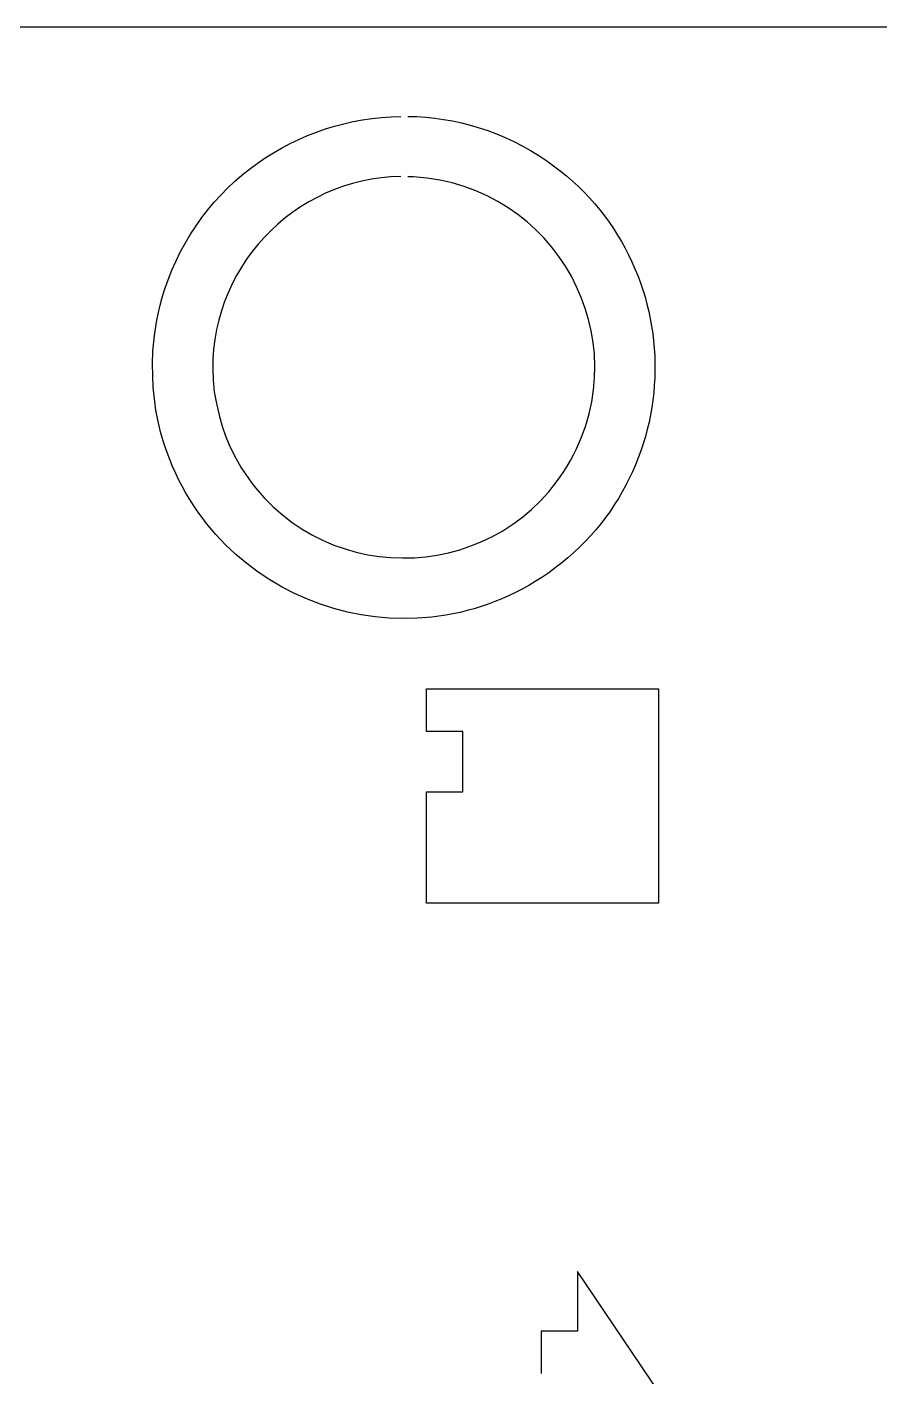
# Model space of a CAD drawing. Extents: x 279 to 859, y 491 to 871.
# Drawn here: x 507 to 567.8, y 584.8 to 681 of the extents above; entities that cross this region are included whole.
import ezdxf

# ---------------------------------------------------------------- set-up
doc = ezdxf.new("R2010")
doc.units = 0
doc.layers.get('0').update_dxf_attribs({"linetype": 'CONTINUOUS'})

msp = doc.modelspace()

# ---------------------------------------------------------------- linework, layer by layer
at = {"color": 7}
msp.add_line((858.559376, 681.005032), (278.559376, 681.005032), dxfattribs=at)
at = {"color": 3}
for p, q in [((529.618902, 674.114572), (530.283831, 674.265501)), ((530.283831, 674.265501), (530.954398, 674.391469)), ((530.954398, 674.391469), (531.629828, 674.492216)), ((531.629828, 674.492216), (532.309346, 674.567482)), ((532.309346, 674.567482), (532.992178, 674.617006)), ((532.992178, 674.617006), (533.677548, 674.640528)), ((534.177548, 674.641128), (534.81471, 674.621647)), ((534.81471, 674.621647), (535.452285, 674.579264)), ((535.452285, 674.579264), (536.089657, 674.513774)), ((536.089657, 674.513774), (536.726212, 674.424969)), ((536.726212, 674.424969), (537.361333, 674.312644)), ((537.361333, 674.312644), (537.994404, 674.176591)), ((537.994404, 674.176591), (538.62481, 674.016605)), ((526.405951, 672.994629), (527.031066, 673.266456)), ((527.031066, 673.266456), (527.665694, 673.514625)), ((527.665694, 673.514625), (528.309059, 673.738874)), ((528.309059, 673.738874), (528.960387, 673.938943)), ((528.960387, 673.938943), (529.618902, 674.114572)), ((538.62481, 674.016605), (539.251935, 673.832478)), ((539.251935, 673.832478), (539.875164, 673.624005)), ((539.875164, 673.624005), (540.493881, 673.390978)), ((540.493881, 673.390978), (541.10747, 673.133191)), ((524.595431, 672.039795), (525.187359, 672.381038)), ((525.187359, 672.381038), (525.791124, 672.699403)), ((525.791124, 672.699403), (526.405951, 672.994629)), ((541.10747, 673.133191), (541.715315, 672.850438)), ((541.715315, 672.850438), (542.316801, 672.542511)), ((542.316801, 672.542511), (542.911313, 672.209205)), ((522.898418, 670.881401), (523.450185, 671.289716)), ((523.450185, 671.289716), (524.016115, 671.675934)), ((524.016115, 671.675934), (524.595431, 672.039795)), ((542.911313, 672.209205), (543.498233, 671.850313)), ((543.498233, 671.850313), (544.076948, 671.465628)), ((544.076948, 671.465628), (544.557516, 671.121554)), ((521.840469, 669.99952), (522.361588, 670.451248)), ((522.361588, 670.451248), (522.898418, 670.881401)), ((544.557516, 671.121554), (545.022553, 670.765729)), ((545.022553, 670.765729), (545.472064, 670.39854)), ((545.472064, 670.39854), (545.906055, 670.020372)), ((520.848465, 669.032374), (521.335836, 669.526475)), ((521.335836, 669.526475), (521.840469, 669.99952)), ((545.906055, 670.020372), (546.324529, 669.631609)), ((546.324529, 669.631609), (546.727491, 669.232636)), ((519.928606, 667.982046), (520.37913, 668.517478)), ((520.37913, 668.517478), (520.848465, 669.032374)), ((546.727491, 669.232636), (547.114946, 668.823839)), ((547.114946, 668.823839), (547.486899, 668.405603)), ((547.486899, 668.405603), (547.843355, 667.978312)), ((519.087091, 666.850618), (519.497668, 667.426339)), ((519.497668, 667.426339), (519.928606, 667.982046)), ((547.843355, 667.978312), (548.184318, 667.542351)), ((548.184318, 667.542351), (548.509792, 667.098106)), ((518.69765, 666.255143), (519.087091, 666.850618)), ((548.509792, 667.098106), (548.819783, 666.645961)), ((548.819783, 666.645961), (549.114295, 666.186302)), ((517.985275, 665.00597), (518.33012, 665.640173)), ((518.33012, 665.640173), (518.69765, 666.255143)), ((549.114295, 666.186302), (549.393332, 665.719513)), ((549.393332, 665.719513), (549.656901, 665.245979)), ((517.66389, 664.352794), (517.985275, 665.00597)), ((549.656901, 665.245979), (549.905004, 664.766086)), ((549.905004, 664.766086), (550.137648, 664.280219)), ((517.094602, 662.990563), (517.366741, 663.680905)), ((517.366741, 663.680905), (517.66389, 664.352794)), ((550.137648, 664.280219), (550.354836, 663.788761)), ((550.354836, 663.788761), (550.556573, 663.292099)), ((516.848248, 662.282028), (517.094602, 662.990563)), ((550.556573, 663.292099), (550.742864, 662.790617)), ((550.742864, 662.790617), (550.913714, 662.284701)), ((516.539878, 661.200153), (516.683505, 661.741016)), ((516.683505, 661.741016), (516.848248, 662.282028)), ((550.913714, 662.284701), (551.069127, 661.774735)), ((551.069127, 661.774735), (551.209108, 661.261104)), ((516.41542, 660.658428), (516.539878, 661.200153)), ((551.209108, 661.261104), (551.333662, 660.744194)), ((551.333662, 660.744194), (551.442793, 660.224389)), ((516.137599, 659.017953), (516.308185, 660.114828)), ((516.308185, 660.114828), (516.41542, 660.658428)), ((551.442793, 660.224389), (551.536507, 659.702074)), ((516.012548, 657.901428), (516.137599, 659.017953)), ((551.536507, 659.702074), (551.614807, 659.177635)), ((551.614807, 659.177635), (551.677698, 658.651455)), ((515.995817, 657.016635), (516.012548, 657.901428)), ((551.677698, 658.651455), (551.725186, 658.123921)), ((551.725186, 658.123921), (551.757275, 657.595418)), ((516.005342, 656.165533), (515.995817, 657.016635)), ((551.757275, 657.595418), (551.773969, 657.066329)), ((551.773969, 657.066329), (551.775273, 656.537041)), ((516.045307, 655.33842), (516.005342, 656.165533)), ((551.761192, 656.007938), (551.731731, 655.479405)), ((551.775273, 656.537041), (551.761192, 656.007938)), ((516.119898, 654.525591), (516.045307, 655.33842)), ((551.686894, 654.951828), (551.626686, 654.42559)), ((551.731731, 655.479405), (551.686894, 654.951828)), ((516.233302, 653.717342), (516.119898, 654.525591)), ((551.626686, 654.42559), (551.551111, 653.901078)), ((516.389704, 652.903968), (516.233302, 653.717342)), ((551.460175, 653.378676), (551.353882, 652.858769)), ((551.551111, 653.901078), (551.460175, 653.378676)), ((516.593291, 652.075765), (516.389704, 652.903968)), ((516.848248, 651.223028), (516.593291, 652.075765)), ((551.232237, 652.341743), (551.095244, 651.827981)), ((551.353882, 652.858769), (551.232237, 652.341743)), ((517.025713, 650.703295), (516.848248, 651.223028)), ((550.942908, 651.31787), (550.775234, 650.811794)), ((551.095244, 651.827981), (550.942908, 651.31787)), ((517.217161, 650.193161), (517.025713, 650.703295)), ((517.422289, 649.692736), (517.217161, 650.193161)), ((550.592226, 650.310138), (550.39389, 649.813287)), ((550.775234, 650.811794), (550.592226, 650.310138)), ((517.640791, 649.202127), (517.422289, 649.692736)), ((517.872364, 648.721441), (517.640791, 649.202127)), ((550.180229, 649.321626), (549.951249, 648.83554)), ((550.39389, 649.813287), (550.180229, 649.321626)), ((518.116703, 648.250787), (517.872364, 648.721441)), ((518.373504, 647.790271), (518.116703, 648.250787)), ((549.706954, 648.355414), (549.447349, 647.881634)), ((549.951249, 648.83554), (549.706954, 648.355414)), ((518.642463, 647.340001), (518.373504, 647.790271)), ((518.923275, 646.900085), (518.642463, 647.340001)), ((549.172439, 647.414583), (548.882227, 646.954648)), ((549.447349, 647.881634), (549.172439, 647.414583)), ((519.215637, 646.470631), (518.923275, 646.900085)), ((519.519243, 646.051746), (519.215637, 646.470631)), ((548.57672, 646.502212), (548.255922, 646.057662)), ((548.882227, 646.954648), (548.57672, 646.502212)), ((519.83379, 645.643537), (519.519243, 646.051746)), ((520.494489, 644.859581), (519.83379, 645.643537)), ((547.919836, 645.621382), (547.568469, 645.193757)), ((548.255922, 646.057662), (547.919836, 645.621382)), ((521.195299, 644.119622), (520.494489, 644.859581)), ((546.819907, 644.366011), (546.422722, 643.966661)), ((547.201824, 644.775171), (546.819907, 644.366011)), ((547.568469, 645.193757), (547.201824, 644.775171)), ((521.933787, 643.424522), (521.195299, 644.119622)), ((522.707517, 642.775142), (521.933787, 643.424522)), ((546.010274, 643.577505), (545.582567, 643.19893)), ((546.422722, 643.966661), (546.010274, 643.577505)), ((523.514056, 642.172342), (522.707517, 642.775142)), ((544.681396, 642.475059), (544.207942, 642.130534)), ((545.139606, 642.83132), (544.681396, 642.475059)), ((545.582567, 643.19893), (545.139606, 642.83132)), ((524.35097, 641.616984), (523.514056, 642.172342)), ((525.215823, 641.109927), (524.35097, 641.616984)), ((543.255076, 641.502874), (542.786023, 641.223891)), ((543.719248, 641.798128), (543.255076, 641.502874)), ((544.207942, 642.130534), (543.719248, 641.798128)), ((526.106184, 640.652034), (525.215823, 641.109927)), ((527.019616, 640.244164), (526.106184, 640.652034)), ((541.834488, 640.714311), (541.352616, 640.483499)), ((542.312392, 640.961073), (541.834488, 640.714311)), ((542.786023, 641.223891), (542.312392, 640.961073)), ((527.953685, 639.887178), (527.019616, 640.244164)), ((528.905959, 639.581938), (527.953685, 639.887178)), ((529.874002, 639.329304), (528.905959, 639.581938)), ((538.894371, 639.564909), (538.395076, 639.427532)), ((539.391523, 639.717589), (538.894371, 639.564909)), ((539.886228, 639.885681), (539.391523, 639.717589)), ((540.378181, 640.069291), (539.886228, 639.885681)), ((540.867079, 640.268528), (540.378181, 640.069291)), ((541.352616, 640.483499), (540.867079, 640.268528)), ((530.85538, 639.130137), (529.874002, 639.329304)), ((531.847659, 638.985298), (530.85538, 639.130137)), ((532.848405, 638.895647), (531.847659, 638.985298)), ((533.855184, 638.862046), (532.848405, 638.895647)), ((534.865561, 638.885355), (533.855184, 638.862046)), ((535.877103, 638.966435), (534.865561, 638.885355)), ((536.887374, 639.106146), (535.877103, 638.966435)), ((537.893942, 639.305351), (536.887374, 639.106146)), ((538.395076, 639.427532), (537.893942, 639.305351)), ((535.508737, 630.821497), (535.508737, 633.845997)), ((535.508737, 633.845997), (552.019337, 633.845997)), ((552.019337, 633.845997), (552.019337, 618.599997)), ((538.088537, 630.822697), (535.508737, 630.821497)), ((538.092837, 626.522997), (538.088537, 630.822697)), ((535.508537, 618.600197), (535.512937, 626.521697)), ((535.512937, 626.521697), (538.092837, 626.522997)), ((552.019337, 618.599997), (535.508537, 618.600197)), ((554.240798, 580.557138), (546.256998, 592.352138)), ((546.256998, 592.352138), (546.256998, 588.108138)), ((546.256998, 588.108138), (543.676698, 588.108138)), ((543.676698, 588.108138), (543.676698, 585.084638))]:
    msp.add_line(p, q, dxfattribs=at)
at = {"color": 5}
for p, q in [((532.969772, 670.321551), (532.270724, 670.259173)), ((533.677548, 670.346928), (532.969772, 670.321551)), ((534.585648, 670.324428), (534.177548, 670.342128)), ((535.061194, 670.28881), (534.585648, 670.324428)), ((528.941323, 669.425436), (528.315599, 669.160947)), ((529.581763, 669.658607), (528.941323, 669.425436)), ((530.235921, 669.859513), (529.581763, 669.658607)), ((530.9028, 670.027207), (530.235921, 669.859513)), ((531.5814, 670.160743), (530.9028, 670.027207)), ((532.270724, 670.259173), (531.5814, 670.160743)), ((535.530145, 670.238332), (535.061194, 670.28881)), ((535.992359, 670.173283), (535.530145, 670.238332)), ((536.447693, 670.093952), (535.992359, 670.173283)), ((536.896004, 670.000629), (536.447693, 670.093952)), ((537.337148, 669.893602), (536.896004, 670.000629)), ((538.197365, 669.639594), (537.337148, 669.893602)), ((539.027201, 669.334241), (538.197365, 669.639594)), ((527.112296, 668.541804), (526.536713, 668.189043)), ((527.705591, 668.866088), (527.112296, 668.541804)), ((528.315599, 669.160947), (527.705591, 668.866088)), ((539.825512, 668.979854), (539.027201, 669.334241)), ((540.591153, 668.578746), (539.825512, 668.979854)), ((541.322981, 668.13323), (540.591153, 668.578746)), ((525.979839, 667.808753), (525.442674, 667.401879)), ((526.536713, 668.189043), (525.979839, 667.808753)), ((542.019851, 667.645618), (541.322981, 668.13323)), ((542.68062, 667.118223), (542.019851, 667.645618)), ((524.431461, 666.51217), (523.95941, 666.031228)), ((524.926215, 666.969369), (524.431461, 666.51217)), ((525.442674, 667.401879), (524.926215, 666.969369)), ((543.304143, 666.553356), (542.68062, 667.118223)), ((543.889277, 665.953331), (543.304143, 666.553356)), ((523.511061, 665.527492), (523.087412, 665.001907)), ((523.95941, 666.031228), (523.511061, 665.527492)), ((544.434877, 665.320459), (543.889277, 665.953331)), ((523.087412, 665.001907), (522.68946, 664.45542)), ((544.939799, 664.657054), (544.434877, 665.320459)), ((545.4029, 663.965427), (544.939799, 664.657054)), ((522.318205, 663.888979), (521.974645, 663.303531)), ((522.68946, 664.45542), (522.318205, 663.888979)), ((545.823035, 663.247891), (545.4029, 663.965427)), ((521.659777, 662.700022), (521.374601, 662.079399)), ((521.974645, 663.303531), (521.659777, 662.700022)), ((546.199061, 662.506759), (545.823035, 663.247891)), ((521.374601, 662.079399), (521.120115, 661.44261)), ((546.529833, 661.744342), (546.199061, 662.506759)), ((546.814207, 660.962954), (546.529833, 661.744342)), ((520.897317, 660.790601), (520.707204, 660.124319)), ((521.120115, 661.44261), (520.897317, 660.790601)), ((547.05104, 660.164906), (546.814207, 660.962954)), ((520.707204, 660.124319), (520.550777, 659.444711)), ((547.239186, 659.352511), (547.05104, 660.164906)), ((520.550777, 659.444711), (520.429032, 658.752725)), ((547.377503, 658.528082), (547.239186, 659.352511)), ((520.342969, 658.049306), (520.293584, 657.335403)), ((520.429032, 658.752725), (520.342969, 658.049306)), ((547.464846, 657.693931), (547.377503, 658.528082)), ((520.293584, 657.335403), (520.281878, 656.611961)), ((547.500071, 656.852371), (547.464846, 657.693931)), ((547.482035, 656.005713), (547.500071, 656.852371)), ((520.281878, 656.611961), (520.308848, 655.879928)), ((547.409592, 655.15627), (547.482035, 656.005713)), ((520.308848, 655.879928), (520.390548, 655.021828)), ((520.390548, 655.021828), (520.543393, 654.174478)), ((547.2816, 654.306355), (547.409592, 655.15627)), ((520.543393, 654.174478), (520.72891, 653.359585)), ((547.096913, 653.45828), (547.2816, 654.306355)), ((520.72891, 653.359585), (520.951796, 652.572394)), ((546.854389, 652.614357), (547.096913, 653.45828)), ((520.951796, 652.572394), (521.216748, 651.808153)), ((546.552883, 651.7769), (546.854389, 652.614357)), ((521.216748, 651.808153), (521.528462, 651.06211)), ((546.19125, 650.948219), (546.552883, 651.7769)), ((521.528462, 651.06211), (521.891635, 650.32951)), ((521.891635, 650.32951), (522.310965, 649.6056)), ((545.534747, 649.728668), (545.768348, 650.130628)), ((545.768348, 650.130628), (545.987529, 650.537893)), ((545.987529, 650.537893), (546.19125, 650.948219)), ((522.310965, 649.6056), (522.791148, 648.885628)), ((545.036051, 648.960112), (545.290541, 649.33849)), ((545.290541, 649.33849), (545.534747, 649.728668)), ((522.791148, 648.885628), (523.066956, 648.511203)), ((523.066956, 648.511203), (523.352029, 648.149642)), ((544.21408, 647.895948), (544.771597, 648.59355)), ((544.771597, 648.59355), (545.036051, 648.960112)), ((523.352029, 648.149642), (523.646045, 647.800929)), ((523.646045, 647.800929), (523.948686, 647.465046)), ((523.948686, 647.465046), (524.578557, 646.831701)), ((542.993583, 646.643317), (543.620554, 647.245824)), ((543.620554, 647.245824), (544.21408, 647.895948)), ((524.578557, 646.831701), (525.239077, 646.249468)), ((542.335731, 646.088567), (542.993583, 646.643317)), ((525.239077, 646.249468), (525.927683, 645.718205)), ((525.927683, 645.718205), (526.641811, 645.237774)), ((540.937637, 645.122897), (541.649561, 645.581714)), ((541.649561, 645.581714), (542.335731, 646.088567)), ((526.641811, 645.237774), (527.378897, 644.808034)), ((527.378897, 644.808034), (528.136378, 644.428847)), ((528.136378, 644.428847), (528.911688, 644.100072)), ((538.67298, 644.036065), (539.446783, 644.349933)), ((539.446783, 644.349933), (540.202523, 644.712257)), ((540.202523, 644.712257), (540.937637, 645.122897)), ((528.911688, 644.100072), (529.702266, 643.82157)), ((529.702266, 643.82157), (530.505546, 643.5932)), ((530.505546, 643.5932), (531.318966, 643.414824)), ((531.318966, 643.414824), (532.139961, 643.286301)), ((535.448419, 643.267946), (536.268834, 643.386593)), ((536.268834, 643.386593), (537.081442, 643.554255)), ((537.081442, 643.554255), (537.883678, 643.770793)), ((537.883678, 643.770793), (538.67298, 644.036065)), ((532.139961, 643.286301), (532.965968, 643.207491)), ((532.965968, 643.207491), (533.794422, 643.178255)), ((533.794422, 643.178255), (534.62276, 643.198453)), ((534.62276, 643.198453), (535.448419, 643.267946))]:
    msp.add_line(p, q, dxfattribs=at)

doc.saveas('drawing.dxf')
